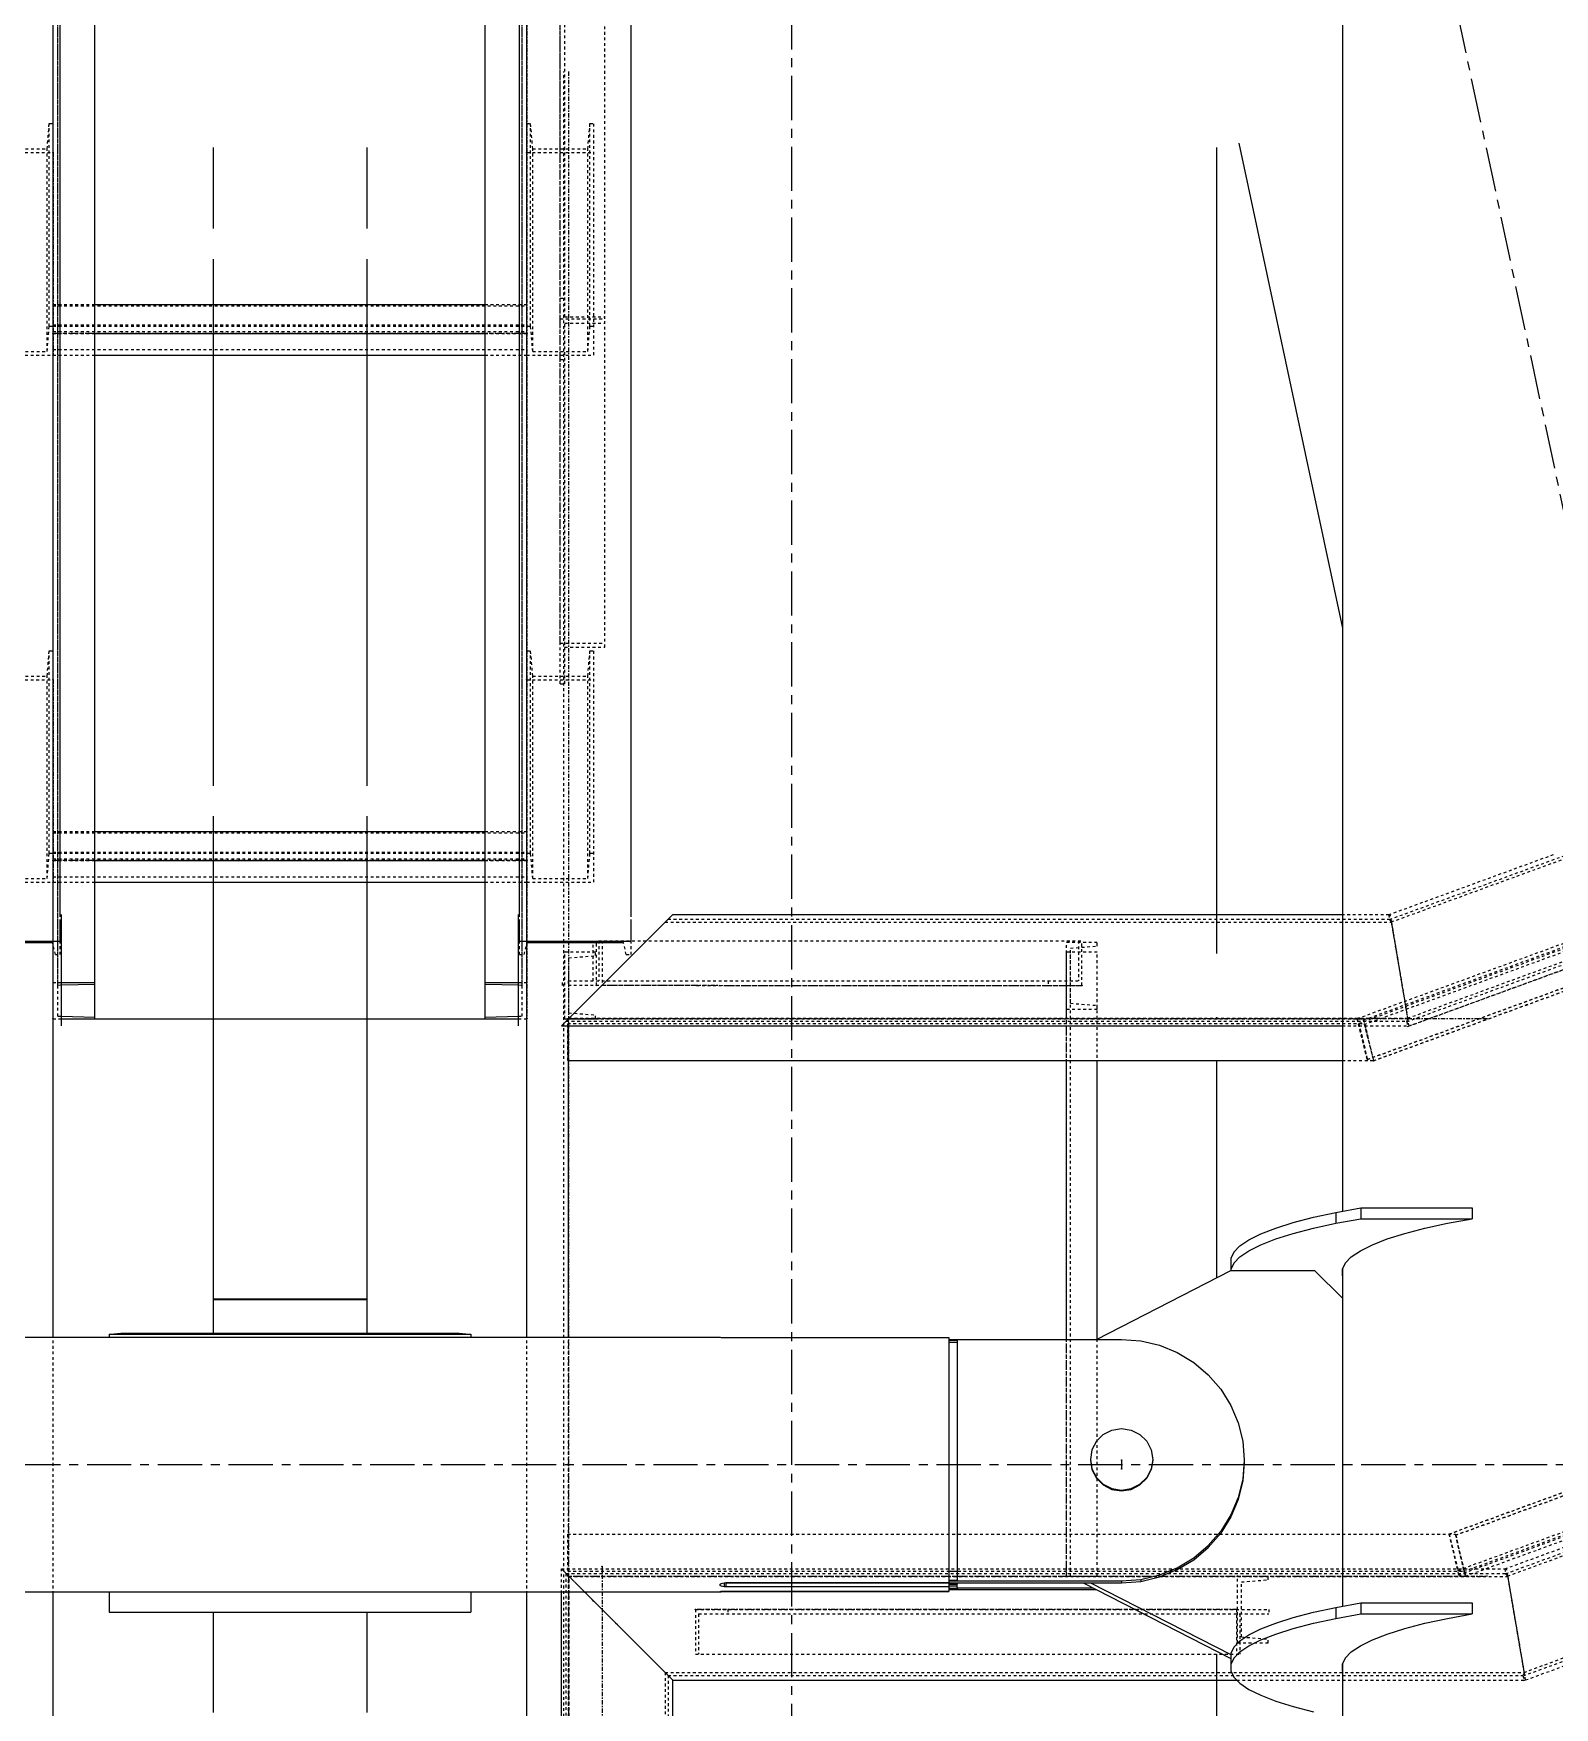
# Model space of a CAD drawing. Header units: millimetres. Extents: x 5143 to 30813, y 232 to 21408.
# Drawn here: x 23119 to 23391.9, y 17336.7 to 17637.1 of the extents above; entities that cross this region are included whole.
import ezdxf

# ---------------------------------------------------------------- set-up
doc = ezdxf.new("R2010")
doc.units = ezdxf.units.MM
doc.header["$LTSCALE"] = 0.25
for name, pattern in [('CENTER', [50.8, 31.75, -6.35, 6.35, -6.35]), ('XKITLINE00', [0]), ('XKITLINE02', [4, 2, -2]), ('XKITLINE03', [6, 3, -1, 1, -1])]:
    doc.linetypes.add(name, pattern=pattern)

msp = doc.modelspace()

# ---------------------------------------------------------------- linework, layer by layer
at = {"color": 3, "linetype": 'XKITLINE02'}
for p, q in [((23122.49, 17466.76), (23122.49, 18621.95)), ((23123.34, 17466.32), (23123.34, 18621.5)), ((23206.64, 17466.32), (23206.64, 18621.5)), ((23207.49, 17466.76), (23207.49, 18621.95)), ((23122.49, 17460.28), (23122.49, 18615.46)), ((23123.34, 17460.72), (23123.34, 18615.91)), ((23129.99, 17466.49), (23129.99, 18615.73)), ((23199.99, 17466.49), (23199.99, 18615.73)), ((23206.64, 17460.72), (23206.64, 18615.91)), ((23207.49, 17460.28), (23207.49, 18615.46)), ((23206.19, 17477.57), (23206.19, 17811.98)), ((23213.49, 17585.84), (23213.49, 17715.06)), ((23214.29, 17586.21), (23214.29, 17715.06)), ((23213.49, 17615.69), (23213.49, 17711.36)), ((23221.49, 17585.84), (23221.49, 17711.73)), ((23214.12, 17151.06), (23214.12, 17630.24)), ((23121.43, 17616.35), (23121.81, 17620.89)), ((23121.81, 17620.89), (23122.49, 17620.89)), ((23121.81, 17584.55), (23121.81, 17620.89)), ((23122.49, 17615.69), (23122.49, 17620.89)), ((23122.49, 17584.55), (23122.49, 17620.89)), ((23207.49, 17579.35), (23207.49, 17620.89)), ((23207.49, 17620.89), (23208.17, 17620.89)), ((23208.17, 17584.55), (23208.17, 17620.89)), ((23208.56, 17616.35), (23208.17, 17620.89)), ((23218.43, 17616.35), (23218.81, 17620.89)), ((23218.81, 17584.55), (23218.81, 17620.89)), ((23218.81, 17620.89), (23219.49, 17620.89)), ((23219.49, 17579.35), (23219.49, 17620.89)), ((23110.49, 17615.69), (23122.49, 17615.69)), ((23111.56, 17616.35), (23121.43, 17616.35)), ((23121.43, 17580.01), (23121.43, 17616.35)), ((23122.49, 17579.35), (23122.49, 17615.69)), ((23207.49, 17615.69), (23219.49, 17615.69)), ((23208.56, 17580.01), (23208.56, 17616.35)), ((23208.56, 17616.35), (23218.43, 17616.35)), ((23218.43, 17580.01), (23218.43, 17616.35)), ((23122.49, 17579.35), (23122.49, 17588.44)), ((23122.49, 17588.44), (23129.99, 17588.44)), ((23122.49, 17588.22), (23207.49, 17588.22)), ((23199.99, 17588.44), (23207.49, 17588.44)), ((23207.49, 17579.35), (23207.49, 17588.44)), ((23213.49, 17589.55), (23214.29, 17589.55)), ((23214.29, 17586.21), (23214.29, 17589.55)), ((23121.43, 17580.01), (23121.81, 17584.55)), ((23121.81, 17584.55), (23122.49, 17584.55)), ((23122.49, 17584.77), (23207.49, 17584.77)), ((23122.49, 17584.55), (23207.49, 17584.55)), ((23122.49, 17579.35), (23122.49, 17584.55)), ((23207.49, 17579.35), (23207.49, 17584.55)), ((23207.49, 17584.55), (23208.17, 17584.55)), ((23208.56, 17580.01), (23208.17, 17584.55)), ((23213.49, 17585.84), (23221.49, 17585.84)), ((23213.49, 17520.39), (23213.49, 17585.84)), ((23213.49, 17585.84), (23221.49, 17585.84)), ((23214.29, 17586.21), (23221.49, 17586.21)), ((23214.29, 17520.39), (23214.29, 17585.11)), ((23214.29, 17585.11), (23221.49, 17585.11)), ((23218.43, 17580.01), (23218.81, 17584.55)), ((23218.81, 17584.55), (23219.49, 17584.55)), ((23219.49, 17579.35), (23219.49, 17584.55)), ((23221.49, 17585.84), (23221.49, 17586.21)), ((23221.49, 17526.95), (23221.49, 17585.84)), ((23122.49, 17583.56), (23207.49, 17583.56)), ((23122.49, 17583.24), (23129.99, 17583.24)), ((23199.99, 17583.24), (23207.49, 17583.24)), ((23110.49, 17579.35), (23122.49, 17579.35)), ((23111.56, 17580.01), (23121.43, 17580.01)), ((23122.49, 17580.35), (23207.49, 17580.35)), ((23122.49, 17579.35), (23129.99, 17579.35)), ((23199.99, 17579.35), (23207.49, 17579.35)), ((23207.49, 17579.35), (23219.49, 17579.35)), ((23208.56, 17580.01), (23218.43, 17580.01)), ((23213.49, 17578.55), (23214.29, 17578.55)), ((23362.25, 17478.08), (23616.15, 17570.82)), ((23362.58, 17477.64), (23616.79, 17570.49)), ((23356.46, 17460.3), (23610.87, 17553.2)), ((23356.74, 17459.45), (23611.13, 17552.35)), ((23357.61, 17460.06), (23612.61, 17553.17)), ((23357.73, 17459.24), (23612.63, 17552.32)), ((23365.35, 17459.73), (23619.91, 17552.71)), ((23365.5, 17460.36), (23620.34, 17553.43)), ((23358.24, 17452.97), (23612.09, 17545.67)), ((23358.29, 17452.96), (23612.16, 17545.67)), ((23359.35, 17452.74), (23613.75, 17545.64)), ((23213.49, 17520.39), (23213.49, 17527.67)), ((23213.49, 17527.67), (23221.49, 17527.67)), ((23221.49, 17526.95), (23221.49, 17527.67)), ((23121.43, 17521.76), (23121.81, 17526.3)), ((23121.81, 17526.3), (23122.49, 17526.3)), ((23121.81, 17489.96), (23121.81, 17526.3)), ((23122.49, 17521.1), (23122.49, 17526.3)), ((23122.49, 17489.96), (23122.49, 17526.3)), ((23207.49, 17484.76), (23207.49, 17526.3)), ((23207.49, 17526.3), (23208.17, 17526.3)), ((23208.17, 17489.96), (23208.17, 17526.3)), ((23208.56, 17521.76), (23208.17, 17526.3)), ((23214.29, 17520.39), (23214.29, 17526.95)), ((23214.29, 17526.95), (23221.49, 17526.95)), ((23218.43, 17521.76), (23218.81, 17526.3)), ((23218.81, 17489.96), (23218.81, 17526.3)), ((23218.81, 17526.3), (23219.49, 17526.3)), ((23219.49, 17484.76), (23219.49, 17526.3)), ((23111.56, 17521.76), (23121.43, 17521.76)), ((23121.43, 17485.42), (23121.43, 17521.76)), ((23208.56, 17485.42), (23208.56, 17521.76)), ((23208.56, 17521.76), (23218.43, 17521.76)), ((23218.43, 17485.42), (23218.43, 17521.76)), ((23110.49, 17521.1), (23122.49, 17521.1)), ((23122.49, 17484.76), (23122.49, 17521.1)), ((23207.49, 17521.1), (23219.49, 17521.1)), ((23213.49, 17520.39), (23214.29, 17520.39)), ((23365.77, 17458.98), (23506.2, 17510.27)), ((23359.4, 17452.73), (23506.2, 17506.33)), ((23122.49, 17484.76), (23122.49, 17493.85)), ((23122.49, 17493.85), (23129.99, 17493.85)), ((23122.49, 17493.63), (23207.49, 17493.63)), ((23199.99, 17493.85), (23207.49, 17493.85)), ((23207.49, 17484.76), (23207.49, 17493.85)), ((23121.43, 17485.42), (23121.81, 17489.96)), ((23121.81, 17489.96), (23122.49, 17489.96)), ((23122.49, 17490.18), (23207.49, 17490.18)), ((23122.49, 17489.96), (23207.49, 17489.96)), ((23122.49, 17484.76), (23122.49, 17489.96)), ((23122.49, 17488.97), (23207.49, 17488.97)), ((23122.49, 17488.65), (23129.99, 17488.65)), ((23199.99, 17488.65), (23207.49, 17488.65)), ((23207.49, 17484.76), (23207.49, 17489.96)), ((23207.49, 17489.96), (23208.17, 17489.96)), ((23208.56, 17485.42), (23208.17, 17489.96)), ((23218.43, 17485.42), (23218.81, 17489.96)), ((23218.81, 17489.96), (23219.49, 17489.96)), ((23219.49, 17484.76), (23219.49, 17489.96)), ((23362.1, 17478.93), (23391.85, 17489.8)), ((23111.56, 17485.42), (23121.43, 17485.42)), ((23122.49, 17485.76), (23207.49, 17485.76)), ((23208.56, 17485.42), (23218.43, 17485.42)), ((23110.49, 17484.76), (23122.49, 17484.76)), ((23122.49, 17484.76), (23129.99, 17484.76)), ((23199.99, 17484.76), (23207.49, 17484.76)), ((23207.49, 17484.76), (23219.49, 17484.76)), ((23123.79, 17477.57), (23123.79, 17478.97)), ((23123.79, 17477.57), (23123.79, 17478.97)), ((23206.19, 17477.57), (23206.19, 17478.97)), ((23226.19, 17477.57), (23226.19, 17478.97)), ((23226.19, 17477.57), (23226.19, 17478.97)), ((23232.3, 17477.59), (23362.6, 17477.59)), ((23232.83, 17478.12), (23362.25, 17478.12)), ((23233.68, 17478.97), (23362.4, 17478.97)), ((23362.1, 17478.97), (23362.25, 17478.12)), ((23362.1, 17478.93), (23362.25, 17478.08)), ((23362.25, 17478.12), (23362.6, 17477.59)), ((23362.25, 17478.08), (23362.58, 17477.64)), ((23365.77, 17458.98), (23362.38, 17479.03)), ((23365.77, 17458.97), (23362.4, 17478.97)), ((23362.58, 17477.64), (23365.5, 17460.36)), ((23362.6, 17477.59), (23365.5, 17460.35)), ((23122.94, 17471.78), (23122.44, 17473.82)), ((23123.79, 17471.78), (23123.79, 17473.82)), ((23206.19, 17471.78), (23206.19, 17473.82)), ((23207.04, 17471.78), (23207.54, 17473.82)), ((23219.37, 17467.05), (23219.37, 17474.25)), ((23219.98, 17466.25), (23219.98, 17474.25)), ((23220.38, 17474.27), (23220.38, 17467.07)), ((23220.38, 17474.27), (23307.07, 17474.25)), ((23220.98, 17474.27), (23220.98, 17466.27)), ((23225.34, 17471.78), (23224.84, 17473.82)), ((23226.19, 17471.78), (23226.19, 17473.82)), ((23304.32, 17473.99), (23309.82, 17473.99)), ((23304.32, 17461.99), (23304.32, 17473.99)), ((23305.02, 17472.93), (23309.82, 17473.31)), ((23306.46, 17474.25), (23306.46, 17467.05)), ((23307.07, 17466.25), (23307.07, 17474.25)), ((23309.82, 17473.31), (23309.82, 17473.99)), ((23365.5, 17458.88), (23404.99, 17473.31)), ((23122.94, 17471.78), (23123.79, 17471.78)), ((23206.19, 17471.78), (23207.04, 17471.78)), ((23214.32, 17472.27), (23219.82, 17472.27)), ((23214.32, 17460.27), (23214.32, 17472.27)), ((23214.32, 17472.27), (23219.82, 17472.27)), ((23215.02, 17471.21), (23219.82, 17471.59)), ((23215.02, 17461.34), (23215.02, 17471.21)), ((23219.82, 17471.59), (23219.82, 17472.27)), ((23225.34, 17471.78), (23226.19, 17471.78)), ((23304.32, 17360.27), (23304.32, 17472.27)), ((23304.32, 17472.27), (23309.82, 17472.27)), ((23305.02, 17463.05), (23305.02, 17472.93)), ((23305.02, 17360.27), (23305.02, 17472.27)), ((23309.82, 17360.27), (23309.82, 17472.27)), ((23122.49, 17466.76), (23123.99, 17466.76)), ((23122.49, 17460.28), (23122.49, 17466.76)), ((23123.34, 17466.32), (23123.99, 17466.33)), ((23123.34, 17460.72), (23123.34, 17466.32)), ((23199.99, 17466.49), (23199.99, 17466.76)), ((23205.99, 17466.76), (23207.49, 17466.76)), ((23205.99, 17466.33), (23206.64, 17466.32)), ((23206.64, 17460.72), (23206.64, 17466.32)), ((23207.49, 17460.28), (23207.49, 17466.76)), ((23213.88, 17466.25), (23213.88, 17467.05)), ((23214.92, 17467.07), (23214.92, 17466.27)), ((23214.92, 17467.07), (23306.46, 17467.05)), ((23214.92, 17466.27), (23307.07, 17466.25)), ((23301.01, 17467.06), (23301.01, 17466.26)), ((23304.32, 17466.26), (23307.07, 17466.25)), ((23215.02, 17461.34), (23219.82, 17460.95)), ((23304.32, 17461.99), (23309.82, 17461.99)), ((23305.02, 17463.05), (23309.82, 17462.67)), ((23309.82, 17461.99), (23309.82, 17462.67)), ((23122.49, 17460.28), (23129.99, 17460.28)), ((23123.34, 17460.72), (23123.99, 17460.71)), ((23129.99, 17460.28), (23129.99, 17460.55)), ((23199.99, 17460.28), (23199.99, 17460.55)), ((23199.99, 17460.28), (23207.49, 17460.28)), ((23205.99, 17460.71), (23206.64, 17460.72)), ((23214.32, 17460.27), (23219.82, 17460.27)), ((23214.53, 17459.82), (23365.33, 17459.82)), ((23214.82, 17460.27), (23357.56, 17460.27)), ((23214.82, 17460.27), (23214.82, 17452.77)), ((23214.82, 17452.77), (23214.82, 17460.27)), ((23214.82, 17459.42), (23357.69, 17459.42)), ((23214.82, 17459.42), (23214.82, 17452.77)), ((23215.06, 17460.35), (23365.5, 17460.35)), ((23219.82, 17460.27), (23219.82, 17460.95)), ((23353.8, 17458.97), (23365.77, 17458.97)), ((23358.24, 17452.97), (23356.46, 17460.3)), ((23356.46, 17460.3), (23357.61, 17460.06)), ((23356.46, 17460.27), (23358.3, 17452.77)), ((23356.74, 17459.45), (23358.29, 17452.96)), ((23356.74, 17459.45), (23357.73, 17459.24)), ((23356.75, 17459.42), (23358.34, 17452.77)), ((23357.56, 17460.27), (23359.4, 17452.77)), ((23357.61, 17460.06), (23359.4, 17452.73)), ((23357.69, 17459.42), (23359.35, 17452.77)), ((23357.73, 17459.24), (23359.35, 17452.74)), ((23365.5, 17460.35), (23365.33, 17459.82)), ((23365.33, 17459.82), (23365.48, 17458.97)), ((23365.5, 17460.36), (23365.35, 17459.73)), ((23365.35, 17459.73), (23365.5, 17458.88)), ((23365.74, 17458.97), (23365.77, 17458.98)), ((23214.82, 17452.77), (23214.82, 17452.77)), ((23353.8, 17452.77), (23359.4, 17452.77)), ((23358.24, 17452.97), (23358.29, 17452.96)), ((23358.3, 17452.77), (23358.34, 17452.77)), ((23359.35, 17452.77), (23359.4, 17452.77)), ((23359.35, 17452.74), (23359.4, 17452.73)), ((23374.53, 17361.29), (23628.3, 17454.02)), ((23374.64, 17360.47), (23628.32, 17453.17)), ((23375.58, 17361.1), (23629.86, 17454.02)), ((23383.08, 17360.7), (23636.72, 17453.4)), ((23383.44, 17360.27), (23637.4, 17453.08)), ((23386.22, 17342.36), (23640.55, 17435.32)), ((23386.39, 17342.99), (23641, 17436.05)), ((23372.91, 17367.82), (23506.2, 17416.53)), ((23372.96, 17367.81), (23506.2, 17416.5)), ((23374.07, 17367.61), (23506.2, 17415.89)), ((23374.13, 17367.6), (23506.2, 17415.86)), ((23375.86, 17360.25), (23506.2, 17407.88)), ((23382.93, 17361.55), (23506.2, 17406.6)), ((23122.5, 17151.06), (23122.5, 17403.13)), ((23207.47, 17151.06), (23207.47, 17403.13)), ((23214.97, 17151.06), (23214.97, 17403.13)), ((23304.32, 17360.27), (23304.32, 17402.73)), ((23309.82, 17360.27), (23309.82, 17402.8)), ((23386.67, 17341.62), (23536.61, 17396.42)), ((23214.82, 17360.27), (23214.82, 17367.77)), ((23214.82, 17360.27), (23214.82, 17367.77)), ((23214.82, 17367.77), (23374.08, 17367.77)), ((23372.91, 17367.82), (23374.64, 17360.47)), ((23372.91, 17367.82), (23372.96, 17367.81)), ((23372.91, 17367.77), (23374.69, 17360.27)), ((23372.96, 17367.81), (23374.53, 17361.29)), ((23372.96, 17367.77), (23374.57, 17361.12)), ((23374.03, 17367.77), (23375.57, 17361.12)), ((23374.07, 17367.61), (23375.58, 17361.1)), ((23374.07, 17367.61), (23374.13, 17367.6)), ((23374.08, 17367.77), (23375.85, 17360.27)), ((23374.13, 17367.6), (23375.86, 17360.25)), ((23213.68, 17361.59), (23213.68, 17361.59)), ((23213.68, 17361.59), (23214.53, 17360.74)), ((23233.68, 17341.59), (23213.68, 17361.59)), ((23213.68, 17150.17), (23213.68, 17361.59)), ((23213.68, 17361.59), (23383.26, 17361.59)), ((23213.68, 17361.59), (23214.53, 17360.74)), ((23217.85, 17357.43), (23213.68, 17361.59)), ((23214.53, 17360.74), (23215.06, 17360.21)), ((23214.53, 17150.24), (23214.53, 17360.74)), ((23214.53, 17360.74), (23383.08, 17360.74)), ((23214.53, 17360.74), (23215.06, 17360.21)), ((23214.82, 17361.12), (23214.82, 17361.12)), ((23214.82, 17361.12), (23375.57, 17361.12)), ((23214.82, 17360.27), (23214.82, 17360.27)), ((23214.82, 17360.27), (23375.85, 17360.27)), ((23232.3, 17342.97), (23215.06, 17360.21)), ((23215.06, 17150.18), (23215.06, 17360.21)), ((23215.06, 17360.21), (23383.46, 17360.21)), ((23232.3, 17342.97), (23215.06, 17360.21)), ((23304.32, 17360.27), (23309.82, 17360.27)), ((23334.98, 17360.27), (23340.48, 17360.27)), ((23334.98, 17348.27), (23334.98, 17360.27)), ((23335.68, 17359.21), (23340.48, 17359.59)), ((23335.68, 17349.34), (23335.68, 17359.21)), ((23340.48, 17359.59), (23340.48, 17360.27)), ((23374.53, 17361.29), (23375.58, 17361.1)), ((23374.64, 17360.47), (23375.86, 17360.25)), ((23382.93, 17361.55), (23383.08, 17360.7)), ((23382.94, 17361.59), (23383.08, 17360.74)), ((23383.08, 17360.74), (23383.46, 17360.21)), ((23383.08, 17360.7), (23383.44, 17360.27)), ((23386.67, 17341.62), (23383.24, 17361.66)), ((23386.67, 17341.59), (23383.26, 17361.59)), ((23383.44, 17360.27), (23386.39, 17342.99)), ((23383.46, 17360.21), (23386.39, 17342.97)), ((23237.73, 17354.28), (23340.63, 17354.28)), ((23237.73, 17354.28), (23237.73, 17346.28)), ((23238.31, 17353.48), (23340.63, 17353.48)), ((23238.31, 17353.48), (23238.31, 17346.28)), ((23243.54, 17354.28), (23243.54, 17353.48)), ((23334.82, 17354.28), (23334.82, 17346.28)), ((23335.4, 17353.48), (23335.4, 17346.28)), ((23340.63, 17354.28), (23340.63, 17353.48)), ((23334.98, 17348.27), (23340.48, 17348.27)), ((23335.68, 17349.34), (23340.48, 17348.95)), ((23340.48, 17348.27), (23340.48, 17348.95)), ((23237.73, 17346.28), (23335.4, 17346.28)), ((23232.3, 17342.97), (23232.83, 17342.44)), ((23232.3, 17342.97), (23232.3, 17150.18)), ((23232.3, 17342.97), (23386.39, 17342.97)), ((23232.3, 17342.97), (23232.83, 17342.44)), ((23232.83, 17342.44), (23233.68, 17341.59)), ((23232.83, 17342.44), (23232.83, 17150.24)), ((23232.83, 17342.44), (23386.2, 17342.44)), ((23232.83, 17342.44), (23233.68, 17341.59)), ((23233.68, 17341.59), (23233.68, 17341.59)), ((23233.68, 17341.59), (23233.68, 17341.59)), ((23334.86, 17341.59), (23386.67, 17341.59)), ((23386.39, 17342.97), (23386.2, 17342.44)), ((23386.2, 17342.44), (23386.35, 17341.59)), ((23386.39, 17342.99), (23386.22, 17342.36)), ((23386.22, 17342.36), (23386.36, 17341.51)), ((23386.36, 17341.51), (23386.67, 17341.62)), ((23386.58, 17341.59), (23386.67, 17341.62))]:
    msp.add_line(p, q, dxfattribs=at)
at = {"color": 1, "linetype": 'XKITLINE03'}
for p, q in [((23122.49, 17460.28), (23122.49, 18615.46)), ((23207.49, 18615.46), (23207.49, 17460.28)), ((23213.49, 17585.84), (23213.49, 17711.36)), ((23214.97, 17630.24), (23214.97, 17151.06)), ((23122.49, 17615.69), (23122.49, 17579.35)), ((23207.49, 17579.35), (23207.49, 17615.69)), ((23213.49, 17527.67), (23213.49, 17585.84)), ((23207.49, 17583.24), (23122.49, 17583.24)), ((23122.49, 17521.1), (23122.49, 17484.76)), ((23207.49, 17484.76), (23207.49, 17521.1)), ((23207.49, 17488.65), (23122.49, 17488.65)), ((23304.32, 17360.27), (23304.32, 17472.27)), ((23220.98, 17466.27), (23307.07, 17466.25)), ((23379.74, 17460.27), (23214.82, 17460.27)), ((23214.82, 17360.27), (23379.74, 17360.27)), ((23220.98, 17361.99), (23220.98, 17146.24)), ((23334.82, 17354.28), (23237.73, 17354.28))]:
    msp.add_line(p, q, dxfattribs=at)
at = {"color": 8, "linetype": 'CENTER'}
for p, q in [((23255, 18543.85), (23255, 16877.2)), ((23255, 18200.27), (23430, 17380.27)), ((22899.99, 17380.27), (23429.99, 17380.28)), ((23314.2, 17381.07), (23314.2, 17379.49))]:
    msp.add_line(p, q, dxfattribs=at)
at = {"color": 7, "linetype": 'XKITLINE00'}
for p, q in [((23226.19, 17478.97), (23226.19, 17842.92)), ((23206.19, 17478.97), (23206.19, 17811.98)), ((23199.99, 17466.49), (23199.99, 17802.38)), ((23129.99, 17466.76), (23129.99, 17694.08)), ((23123.79, 17478.97), (23123.79, 17684.49)), ((23122.5, 17403.13), (23122.5, 17630.24)), ((23207.47, 17403.13), (23207.47, 17630.24)), ((23129.99, 17588.44), (23199.99, 17588.44)), ((23129.99, 17583.24), (23199.99, 17583.24)), ((23129.99, 17579.35), (23199.99, 17579.35)), ((23129.99, 17493.85), (23199.99, 17493.85)), ((23129.99, 17488.65), (23199.99, 17488.65)), ((23129.99, 17484.76), (23199.99, 17484.76)), ((23123.79, 17473.82), (23123.79, 17477.57)), ((23123.99, 17458.97), (23123.99, 17478.97)), ((23205.99, 17458.97), (23205.99, 17478.97)), ((23206.19, 17473.82), (23206.19, 17477.57)), ((23213.68, 17458.97), (23233.68, 17478.97)), ((23213.68, 17458.97), (23233.68, 17478.97)), ((23226.19, 17473.82), (23226.19, 17477.57)), ((23233.68, 17478.97), (23353.8, 17478.97)), ((23103.79, 17474.21), (23123.79, 17474.21)), ((23105.17, 17473.94), (23122.41, 17473.94)), ((23122.44, 17473.82), (23122.41, 17473.94)), ((23206.19, 17474.21), (23226.19, 17474.21)), ((23207.54, 17473.82), (23207.57, 17473.94)), ((23207.57, 17473.94), (23224.81, 17473.94)), ((23224.84, 17473.82), (23224.81, 17473.94)), ((23123.99, 17466.76), (23129.99, 17466.76)), ((23123.99, 17466.33), (23129.99, 17466.49)), ((23129.99, 17466.49), (23129.99, 17466.76)), ((23129.99, 17460.55), (23129.99, 17466.49)), ((23199.99, 17466.76), (23205.99, 17466.76)), ((23199.99, 17460.28), (23199.99, 17466.49)), ((23199.99, 17466.49), (23205.99, 17466.33)), ((23123.99, 17460.71), (23129.99, 17460.55)), ((23123.99, 17460.27), (23205.99, 17460.27)), ((23129.99, 17460.28), (23129.99, 17460.55)), ((23199.99, 17460.55), (23205.99, 17460.71)), ((23213.68, 17458.97), (23353.8, 17458.97)), ((23214.82, 17458.97), (23214.82, 17452.77)), ((23214.97, 17403.13), (23214.97, 17458.97)), ((23214.82, 17452.77), (23353.8, 17452.77)), ((23304.32, 17402.73), (23304.32, 17452.77)), ((23309.82, 17402.8), (23309.82, 17452.77)), ((23122.5, 17151.06), (23122.5, 17357.43)), ((23207.47, 17151.06), (23207.47, 17357.43)), ((23213.68, 17150.17), (23213.68, 17357.43)), ((23233.68, 17341.59), (23217.85, 17357.43)), ((23233.68, 17150.17), (23233.68, 17341.59)), ((23233.68, 17341.59), (23334.86, 17341.59))]:
    msp.add_line(p, q, dxfattribs=at)
at = {"color": 8, "linetype": 'XKITLINE00'}
for p, q in [((23353.8, 17654.86), (23353.8, 17425.74)), ((23151.2, 17616.59), (23151.2, 17602.09)), ((23178.8, 17616.59), (23178.8, 17602.09)), ((23331.2, 17616.59), (23331.2, 17471.98)), ((23335.22, 17617.38), (23353.8, 17530.36)), ((23151.2, 17596.59), (23151.2, 17502.09)), ((23178.8, 17596.59), (23178.8, 17502.09)), ((23151.2, 17496.59), (23151.2, 17403.86)), ((23178.8, 17496.59), (23178.8, 17403.86)), ((23331.2, 17460.55), (23331.2, 17460.27)), ((23331.2, 17452.77), (23331.2, 17413.75)), ((23348.59, 17424.65), (23352.65, 17425.53)), ((23352.65, 17425.53), (23357.11, 17426.35)), ((23352.65, 17425.53), (23352.65, 17423.56)), ((23357.11, 17426.35), (23377.11, 17426.35)), ((23357.11, 17426.35), (23357.11, 17424.38)), ((23377.11, 17426.35), (23377.11, 17424.38)), ((23339.18, 17421.68), (23341.83, 17422.72)), ((23341.83, 17422.72), (23344.98, 17423.71)), ((23344.98, 17423.71), (23348.59, 17424.65)), ((23344.98, 17421.74), (23348.59, 17422.68)), ((23348.59, 17422.68), (23352.65, 17423.56)), ((23352.65, 17423.56), (23357.11, 17424.38)), ((23357.11, 17424.38), (23377.11, 17424.38)), ((23364.98, 17421.74), (23368.59, 17422.68)), ((23368.59, 17422.68), (23372.65, 17423.56)), ((23372.65, 17423.56), (23377.11, 17424.38)), ((23335.4, 17419.52), (23334.31, 17418.4)), ((23335.4, 17419.52), (23337.03, 17420.61)), ((23337.03, 17420.61), (23339.18, 17421.68)), ((23337.03, 17418.65), (23339.18, 17419.71)), ((23339.18, 17419.71), (23341.83, 17420.75)), ((23341.83, 17420.75), (23344.98, 17421.74)), ((23357.03, 17418.65), (23359.18, 17419.71)), ((23359.18, 17419.71), (23361.83, 17420.75)), ((23361.83, 17420.75), (23364.98, 17421.74)), ((23334.31, 17418.4), (23333.76, 17417.27)), ((23333.76, 17417.27), (23333.76, 17415.3)), ((23334.31, 17416.43), (23333.76, 17415.3)), ((23335.4, 17417.55), (23334.31, 17416.43)), ((23335.4, 17417.55), (23337.03, 17418.65)), ((23354.31, 17416.43), (23353.76, 17415.3)), ((23355.4, 17417.55), (23354.31, 17416.43)), ((23355.4, 17417.55), (23357.03, 17418.65)), ((23309.67, 17402.73), (23333.8, 17415.09)), ((23333.76, 17415.3), (23333.76, 17415.07)), ((23333.8, 17415.09), (23348.8, 17415.09)), ((23348.8, 17415.09), (23353.8, 17410.16)), ((23353.76, 17415.3), (23353.76, 17414.17)), ((23353.76, 17414.17), (23353.8, 17414.1)), ((23353.8, 17415.37), (23353.8, 17410.16)), ((23151.2, 17410.04), (23178.8, 17410.04)), ((23151.2, 17409.88), (23178.8, 17409.88)), ((23353.8, 17410.16), (23353.8, 17354.86)), ((23087.8, 17403.13), (23242.19, 17403.13)), ((23132.57, 17403.7), (23133.44, 17403.76)), ((23132.57, 17403.7), (23132.57, 17403.13)), ((23132.57, 17403.7), (23197.42, 17403.7)), ((23133.44, 17403.76), (23134.63, 17403.86)), ((23134.63, 17403.86), (23195.36, 17403.86)), ((23195.36, 17403.86), (23196.55, 17403.76)), ((23196.55, 17403.76), (23197.42, 17403.7)), ((23197.42, 17403.7), (23197.42, 17403.13)), ((23242.19, 17403.13), (23242.36, 17403.1)), ((23242.36, 17403.1), (23242.6, 17403.09)), ((23242.6, 17403.09), (23242.89, 17403.07)), ((23242.89, 17403.07), (23243.2, 17403.07)), ((23243.2, 17403.07), (23283.2, 17403.07)), ((23283.19, 17401.76), (23283.19, 17400.09)), ((23283.2, 17403.07), (23283.19, 17402.79)), ((23283.19, 17402.79), (23283.19, 17401.76)), ((23283.2, 17402.73), (23314.2, 17402.73)), ((23283.2, 17402.62), (23284.7, 17402.62)), ((23283.19, 17402.22), (23284.69, 17402.22)), ((23284.69, 17401.26), (23284.69, 17399.76)), ((23284.7, 17402.62), (23284.69, 17402.22)), ((23284.69, 17402.22), (23284.69, 17401.26)), ((23314.2, 17402.73), (23317.64, 17402.46)), ((23317.64, 17402.46), (23320.99, 17401.67)), ((23320.99, 17401.67), (23324.18, 17400.36)), ((23283.19, 17400.09), (23283.19, 17397.81)), ((23284.69, 17399.76), (23284.69, 17397.76)), ((23324.18, 17400.36), (23327.13, 17398.59)), ((23327.13, 17398.59), (23329.75, 17396.38)), ((23283.19, 17397.81), (23283.19, 17395)), ((23284.69, 17397.76), (23284.69, 17395.31)), ((23284.69, 17395.31), (23284.69, 17392.47)), ((23329.75, 17396.38), (23331.99, 17393.8)), ((23283.19, 17395), (23283.19, 17391.74)), ((23284.69, 17392.47), (23284.69, 17389.33)), ((23331.99, 17393.8), (23333.8, 17390.9)), ((23283.19, 17391.74), (23283.19, 17388.13)), ((23284.69, 17389.33), (23284.69, 17385.95)), ((23333.8, 17390.9), (23335.12, 17387.76)), ((23283.19, 17388.13), (23283.19, 17384.28)), ((23310.9, 17385.67), (23312.46, 17386.45)), ((23312.46, 17386.45), (23314.2, 17386.72)), ((23314.2, 17386.72), (23315.93, 17386.45)), ((23315.93, 17386.45), (23317.49, 17385.67)), ((23335.12, 17387.76), (23335.92, 17384.45)), ((23283.19, 17384.28), (23283.19, 17380.32)), ((23284.69, 17385.95), (23284.69, 17382.42)), ((23309.66, 17384.45), (23308.87, 17382.91)), ((23309.66, 17384.45), (23310.9, 17385.67)), ((23317.49, 17385.67), (23318.73, 17384.45)), ((23318.73, 17384.45), (23319.52, 17382.91)), ((23335.92, 17384.45), (23336.2, 17381.07)), ((23283.19, 17380.32), (23283.19, 17376.35)), ((23284.69, 17382.42), (23284.69, 17378.84)), ((23308.87, 17382.91), (23308.6, 17381.21)), ((23308.6, 17381.21), (23308.6, 17381.07)), ((23308.6, 17381.21), (23308.87, 17379.5)), ((23308.6, 17381.07), (23308.87, 17379.36)), ((23319.52, 17382.91), (23319.8, 17381.21)), ((23319.8, 17381.21), (23319.52, 17379.5)), ((23319.8, 17381.07), (23319.52, 17379.36)), ((23319.8, 17381.21), (23319.8, 17381.07)), ((23336.2, 17381.07), (23335.92, 17377.68)), ((23336.2, 17380.72), (23335.92, 17377.33)), ((23336.2, 17381.07), (23336.2, 17380.72)), ((23284.69, 17378.84), (23284.69, 17375.3)), ((23308.87, 17379.5), (23309.66, 17377.97)), ((23308.87, 17379.36), (23309.66, 17377.83)), ((23309.66, 17377.97), (23310.9, 17376.75)), ((23309.66, 17377.83), (23310.9, 17376.61)), ((23317.49, 17376.75), (23318.73, 17377.97)), ((23317.49, 17376.61), (23318.73, 17377.83)), ((23319.52, 17379.5), (23318.73, 17377.97)), ((23319.52, 17379.36), (23318.73, 17377.83)), ((23335.92, 17377.68), (23335.12, 17374.37)), ((23335.92, 17377.33), (23335.12, 17374.02)), ((23283.19, 17376.35), (23283.19, 17372.5)), ((23284.69, 17375.3), (23284.69, 17371.88)), ((23310.9, 17376.75), (23312.46, 17375.96)), ((23310.9, 17376.61), (23312.46, 17375.82)), ((23312.46, 17375.96), (23314.2, 17375.69)), ((23312.46, 17375.82), (23314.2, 17375.55)), ((23314.2, 17375.69), (23315.93, 17375.96)), ((23314.2, 17375.55), (23315.93, 17375.82)), ((23314.2, 17375.69), (23314.2, 17375.55)), ((23315.93, 17375.96), (23317.49, 17376.75)), ((23315.93, 17375.82), (23317.49, 17376.61)), ((23335.12, 17374.37), (23333.8, 17371.23)), ((23283.19, 17372.5), (23283.19, 17368.89)), ((23284.69, 17371.88), (23284.69, 17368.68)), ((23333.8, 17371.23), (23331.99, 17368.34)), ((23335.12, 17374.02), (23333.8, 17370.88)), ((23283.19, 17368.89), (23283.19, 17365.62)), ((23284.69, 17368.68), (23284.69, 17365.78)), ((23331.99, 17368.34), (23329.75, 17365.75)), ((23333.8, 17370.88), (23331.99, 17367.98)), ((23283.19, 17365.62), (23283.19, 17362.8)), ((23284.69, 17365.78), (23284.69, 17363.25)), ((23327.13, 17363.54), (23329.75, 17365.75)), ((23327.13, 17363.19), (23329.75, 17365.4)), ((23331.99, 17367.98), (23329.75, 17365.4)), ((23283.19, 17362.8), (23283.19, 17360.51)), ((23284.69, 17363.25), (23284.69, 17361.15)), ((23324.18, 17361.77), (23327.13, 17363.54)), ((23324.18, 17361.42), (23327.13, 17363.19)), ((23283.19, 17361.15), (23284.69, 17361.15)), ((23283.19, 17360.51), (23283.2, 17359.1)), ((23283.2, 17359.55), (23284.7, 17359.55)), ((23283.2, 17359.41), (23314.2, 17359.41)), ((23284.69, 17361.15), (23284.7, 17359.55)), ((23314.2, 17359.41), (23317.64, 17359.67)), ((23314.2, 17359.41), (23314.2, 17359.06)), ((23314.2, 17359.06), (23317.64, 17359.32)), ((23317.64, 17359.67), (23320.99, 17360.47)), ((23317.64, 17359.32), (23320.99, 17360.12)), ((23317.64, 17359.67), (23317.64, 17359.32)), ((23320.99, 17360.47), (23324.18, 17361.77)), ((23320.99, 17360.12), (23324.18, 17361.42)), ((23087.8, 17357.43), (23242.19, 17357.43)), ((23132.57, 17357.43), (23132.57, 17353.8)), ((23197.42, 17357.43), (23197.42, 17353.8)), ((23242.11, 17358.74), (23242.19, 17358.82)), ((23242.11, 17358.74), (23242.11, 17358.66)), ((23242.11, 17358.66), (23242.19, 17358.58)), ((23242.11, 17357.48), (23242.19, 17357.51)), ((23242.11, 17357.48), (23242.11, 17357.45)), ((23242.11, 17357.45), (23242.19, 17357.43)), ((23242.19, 17358.82), (23242.36, 17358.93)), ((23242.19, 17358.58), (23242.36, 17358.51)), ((23242.19, 17357.51), (23242.36, 17357.53)), ((23242.19, 17357.43), (23242.36, 17357.45)), ((23242.36, 17358.93), (23242.6, 17359.02)), ((23242.36, 17358.51), (23242.6, 17358.45)), ((23242.36, 17357.53), (23242.6, 17357.55)), ((23242.36, 17357.45), (23242.6, 17357.47)), ((23242.6, 17359.02), (23242.89, 17359.08)), ((23242.6, 17358.45), (23242.89, 17358.42)), ((23242.6, 17357.55), (23242.89, 17357.56)), ((23242.6, 17357.47), (23242.89, 17357.48)), ((23242.89, 17359.08), (23243.2, 17359.1)), ((23242.89, 17359.08), (23242.89, 17358.42)), ((23242.89, 17358.42), (23243.2, 17358.41)), ((23242.89, 17357.56), (23243.2, 17357.57)), ((23242.89, 17357.56), (23242.89, 17357.48)), ((23242.89, 17357.48), (23243.2, 17357.48)), ((23243.2, 17359.1), (23283.2, 17359.1)), ((23243.2, 17359.1), (23243.2, 17359.06)), ((23243.2, 17359.06), (23314.2, 17359.06)), ((23243.2, 17359.04), (23243.2, 17358.41)), ((23243.2, 17358.41), (23283.2, 17358.41)), ((23243.2, 17357.57), (23243.2, 17357.48)), ((23243.2, 17357.57), (23283.2, 17357.57)), ((23243.2, 17357.48), (23283.2, 17357.48)), ((23283.2, 17359.04), (23283.2, 17358.41)), ((23283.2, 17359.04), (23283.2, 17358.82)), ((23283.2, 17358.82), (23284.7, 17358.82)), ((23283.2, 17358.52), (23284.7, 17358.52)), ((23283.2, 17358.41), (23283.2, 17357.78)), ((23283.2, 17358.09), (23284.7, 17358.09)), ((23283.2, 17357.98), (23284.7, 17357.98)), ((23283.2, 17357.83), (23309.67, 17357.83)), ((23283.2, 17357.78), (23283.2, 17357.57)), ((23283.2, 17357.57), (23283.2, 17357.48)), ((23284.7, 17359.04), (23284.7, 17358.82)), ((23284.7, 17358.27), (23284.7, 17358.82)), ((23284.7, 17358.27), (23284.7, 17358.09)), ((23284.7, 17358.18), (23308.98, 17358.18)), ((23284.7, 17358.09), (23284.7, 17357.98)), ((23307.27, 17359.06), (23333.76, 17345.49)), ((23308.64, 17359.06), (23333.76, 17346.19)), ((23132.57, 17353.8), (23197.42, 17353.8)), ((23151.2, 17353.8), (23151.2, 17335.78)), ((23178.8, 17353.8), (23178.8, 17335.78)), ((23344.98, 17352.82), (23348.59, 17353.76)), ((23348.59, 17353.76), (23352.65, 17354.65)), ((23352.65, 17354.65), (23357.11, 17355.47)), ((23352.65, 17354.65), (23352.65, 17352.68)), ((23352.65, 17352.68), (23357.11, 17353.5)), ((23357.11, 17355.47), (23377.11, 17355.47)), ((23357.11, 17355.47), (23357.11, 17353.5)), ((23357.11, 17353.5), (23377.11, 17353.5)), ((23372.65, 17352.68), (23377.11, 17353.5)), ((23377.11, 17355.47), (23377.11, 17353.5)), ((23337.03, 17349.73), (23339.18, 17350.8)), ((23339.18, 17350.8), (23341.83, 17351.83)), ((23341.83, 17351.83), (23344.98, 17352.82)), ((23341.83, 17349.86), (23344.98, 17350.85)), ((23344.98, 17350.85), (23348.59, 17351.79)), ((23348.59, 17351.79), (23352.65, 17352.68)), ((23361.83, 17349.86), (23364.98, 17350.85)), ((23364.98, 17350.85), (23368.59, 17351.79)), ((23368.59, 17351.79), (23372.65, 17352.68)), ((23334.31, 17347.52), (23333.76, 17346.39)), ((23335.4, 17348.63), (23334.31, 17347.52)), ((23335.4, 17348.63), (23337.03, 17349.73)), ((23335.4, 17346.66), (23337.03, 17347.76)), ((23337.03, 17347.76), (23339.18, 17348.83)), ((23339.18, 17348.83), (23341.83, 17349.86)), ((23355.4, 17346.66), (23357.03, 17347.76)), ((23357.03, 17347.76), (23359.18, 17348.83)), ((23359.18, 17348.83), (23361.83, 17349.86)), ((23331.2, 17346.28), (23331.2, 17164.71)), ((23333.76, 17346.39), (23333.76, 17344.42)), ((23334.31, 17345.55), (23333.76, 17344.42)), ((23333.76, 17344.42), (23333.76, 17343.28)), ((23335.4, 17346.66), (23334.31, 17345.55)), ((23354.31, 17345.55), (23353.76, 17344.42)), ((23353.76, 17344.42), (23353.76, 17343.28)), ((23353.8, 17344.48), (23353.8, 16774.54)), ((23355.4, 17346.66), (23354.31, 17345.55)), ((23333.76, 17343.28), (23334.31, 17342.15)), ((23334.31, 17342.15), (23335.4, 17341.04)), ((23353.76, 17343.28), (23353.8, 17343.22)), ((23335.4, 17341.04), (23337.03, 17339.94)), ((23337.03, 17339.94), (23339.18, 17338.87)), ((23339.18, 17338.87), (23341.83, 17337.84)), ((23341.83, 17337.84), (23344.98, 17336.85)), ((23344.98, 17336.85), (23348.59, 17335.91))]:
    msp.add_line(p, q, dxfattribs=at)
at = {"color": 1, "linetype": 'XKITLINE00'}
for centre in [(23122.49, 17615.69), (23207.49, 17615.69), (23213.49, 17585.84), (23213.49, 17585.84), (23122.49, 17583.24), (23207.49, 17583.24), (23122.49, 17579.35), (23207.49, 17579.35), (23213.49, 17527.67), (23122.49, 17521.1), (23207.49, 17521.1), (23122.49, 17488.65), (23207.49, 17488.65), (23122.49, 17484.76), (23207.49, 17484.76), (23214.32, 17472.27), (23304.32, 17472.27), (23205.99, 17466.27), (23219.98, 17466.25), (23220.98, 17466.27), (23307.07, 17466.25), (23304.32, 17461.99), (23122.49, 17460.28), (23207.49, 17460.28), (23214.32, 17460.27), (23214.82, 17460.27), (23379.74, 17460.27), (23214.82, 17360.27), (23220.98, 17361.99), (23304.32, 17360.27), (23334.98, 17360.27), (23379.74, 17360.27), (23237.73, 17354.28), (23334.82, 17354.28)]:
    msp.add_circle(centre, 0.05, dxfattribs=at)
at = {"color": 8, "linetype": 'XKITLINE00'}
for centre in [(23314.2, 17381.07), (23314.2, 17379.49)]:
    msp.add_circle(centre, 0.05, dxfattribs=at)

doc.saveas('drawing.dxf')
